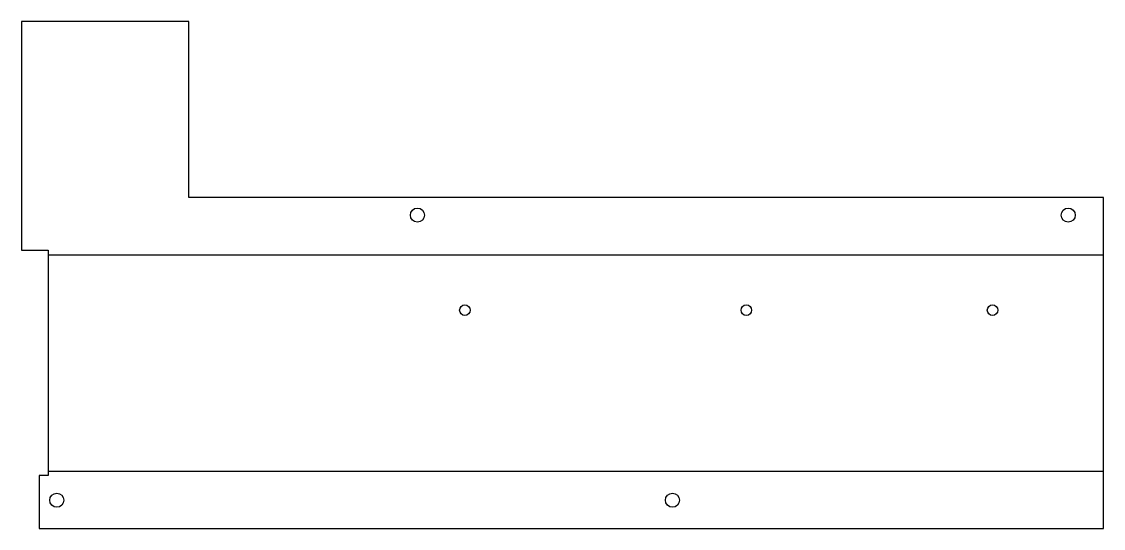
# Model space of a CAD drawing. Header units: millimetres. Extents: x 0 to 308, y 0 to 144.
import ezdxf

# ---------------------------------------------------------------- set-up
doc = ezdxf.new("R2010")
doc.units = ezdxf.units.MM
doc.header["$MEASUREMENT"] = 0
for name, color, linetype in [('Unfold_Sketch005', 7, 'CONTINUOUS'), ('Unfold_Sketch_Bends005', 7, 'CONTINUOUS'), ('Unfold_Sketch_Holes004', 7, 'CONTINUOUS')]:
    doc.layers.add(name, color=color, linetype=linetype)

msp = doc.modelspace()

# ---------------------------------------------------------------- linework, layer by layer
at = {"layer": 'Unfold_Sketch005'}
for p, q in [((47.5, 144.03), (0, 144.03)), ((0, 144.03), (0, 79.03)), ((47.5, 94.03), (47.5, 144.03)), ((307.5, 94.03), (47.5, 94.03)), ((307.5, 79.03), (307.5, 94.03)), ((0, 79.03), (7.5, 79.03)), ((7.5, 79.03), (7.5, 76.51)), ((307.5, 76.51), (307.5, 79.03)), ((7.5, 76.51), (7.5, 17.51)), ((307.5, 17.51), (307.5, 76.51)), ((7.5, 17.51), (7.5, 15)), ((307.5, 15), (307.5, 17.51)), ((7.5, 15), (5, 15)), ((5, 15), (5, 0)), ((307.5, 0), (307.5, 15)), ((5, 0), (307.5, 0))]:
    msp.add_line(p, q, dxfattribs=at)
at = {"layer": 'Unfold_Sketch_Bends005'}
for p, q in [((7.5, 77.77), (307.5, 77.77)), ((7.5, 16.26), (307.5, 16.26))]:
    msp.add_line(p, q, dxfattribs=at)
at = {"layer": 'Unfold_Sketch_Holes004'}
for centre, radius in [((112.5, 89.03), 2), ((297.5, 89.03), 2), ((126, 62.01), 1.5), ((206, 62.01), 1.5), ((276, 62.01), 1.5), ((10, 8), 2), ((185, 8), 2)]:
    msp.add_circle(centre, radius, dxfattribs=at)

doc.saveas('drawing.dxf')
